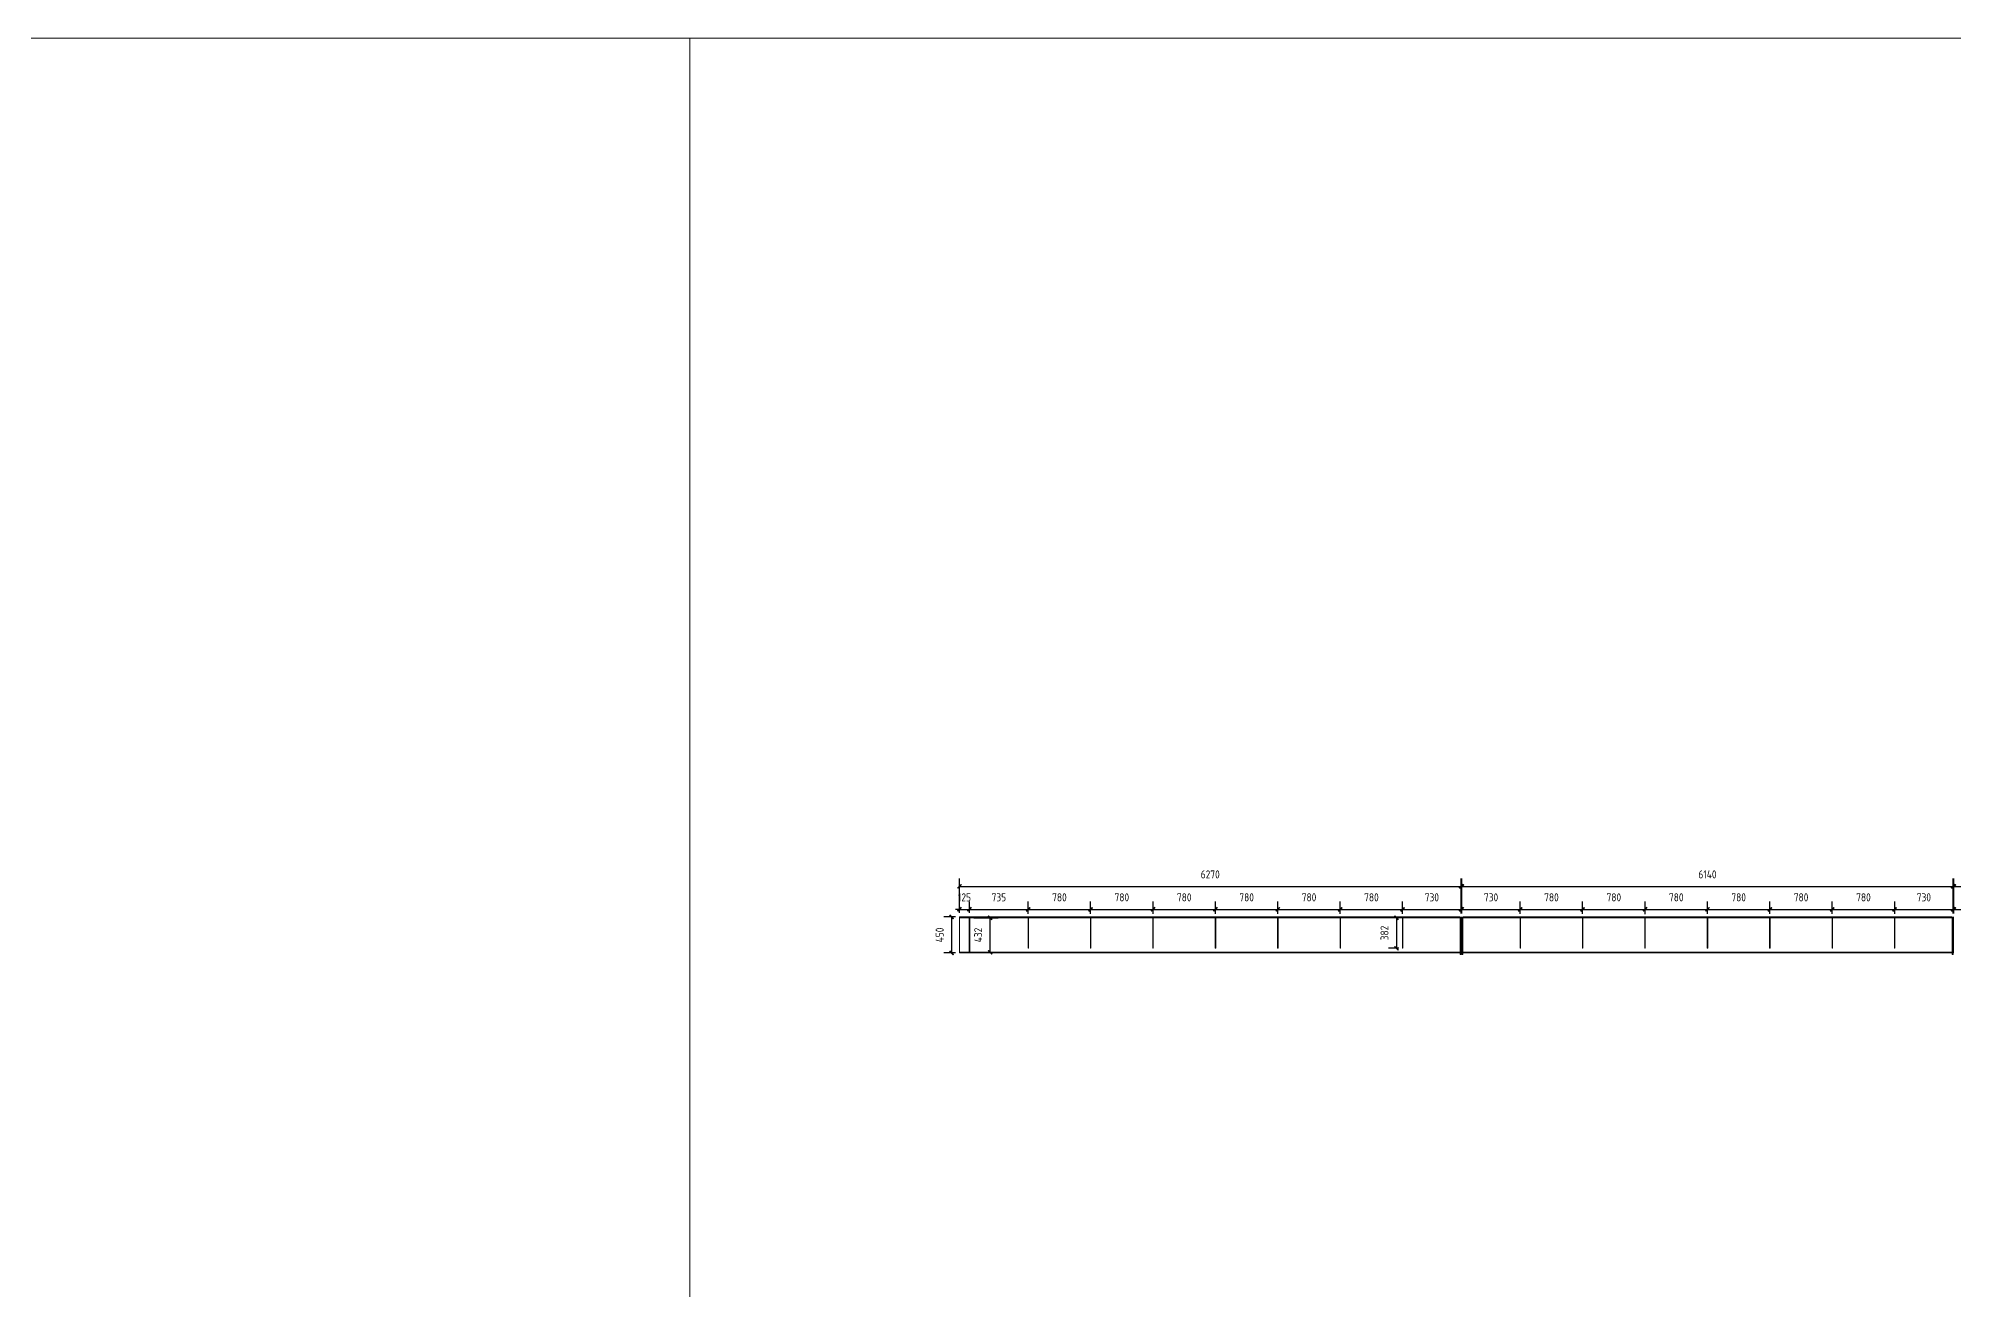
# Model space of a CAD drawing. Extents: x 485428 to 797698, y 56414 to 211814.
# Drawn here: x 557474 to 581416, y 196170 to 211814 of the extents above; entities that cross this region are included whole.
import ezdxf

# ---------------------------------------------------------------- set-up
doc = ezdxf.new("R2010")
doc.units = 0
doc.header["$LTSCALE"] = 1000
doc.header["$MEASUREMENT"] = 0
doc.styles.get("Standard").update_dxf_attribs({"font": 'gbenor.shx', "bigfont": 'gbcbig.shx'})
doc.dimstyles.get("Standard").update_dxf_attribs({"dimscale": 100, "dimtxt": 2, "dimasz": 0.4, "dimexe": 0.5, "dimexo": 1, "dimgap": 0.5, "dimtad": 1, "dimdec": 0, "dimzin": 0, "dimdsep": 46, "dimtxsty": 'Standard', "dimblk": 'ARCHTICK', "dimcen": 0.09, "dimadec": 0, "dimazin": 0, "dimtfac": 1, "dimtdec": 0, "dimtix": 1, "dimtmove": 2, "dimatfit": 3, "dimfxl": 1, "dimtolj": 1, "dimtzin": 0, "dimarcsym": 0})

# ---------------------------------------------------------------- blocks, each defined once
blk = doc.blocks.new('_ArchTick')
at = {"color": 0, "linetype": 'ByBlock', "const_width": 0.4}
blk.add_lwpolyline([(-0.5, -0.5), (0.5, 0.5)], dxfattribs=at)
blk = doc.blocks.new('*D2692')
at = {"color": 3, "lineweight": -2}
for p, q in [((568988, 200925), (568938, 200925)), ((568988, 200880), (568988, 201025)), ((568988, 200925), (569113, 200925)), ((569113, 200880), (569113, 201025)), ((569113, 200925), (569163, 200925))]:
    blk.add_line(p, q, dxfattribs=at)
at = {"layer": 'Defpoints', "color": 0}
for p in [(569113, 200925), (568988, 200830), (569113, 200830)]:
    blk.add_point(p, dxfattribs=at)
at = {"color": 3, "lineweight": -2, "xscale": 50, "yscale": 50, "zscale": 50}
blk.add_blockref('_ArchTick', (568988, 200925), dxfattribs=at)
at = {"color": 3, "lineweight": -2, "xscale": 50, "yscale": 50, "zscale": 50, "rotation": 180}
blk.add_blockref('_ArchTick', (569113, 200925), dxfattribs=at)
at = {"color": 0, "lineweight": 15, "insert": (569051, 201075), "char_height": 100, "attachment_point": 5}
blk.add_mtext('\\A1;125', dxfattribs=at)
blk = doc.blocks.new('*D2693')
at = {"color": 3, "lineweight": -2}
for p, q in [((569113, 200880), (569113, 201025)), ((569113, 200925), (569848, 200925)), ((569848, 200870), (569848, 201025))]:
    blk.add_line(p, q, dxfattribs=at)
at = {"layer": 'Defpoints', "color": 0}
for p in [(569848, 200925), (569113, 200830), (569848, 200820)]:
    blk.add_point(p, dxfattribs=at)
at = {"color": 3, "lineweight": -2, "xscale": 50, "yscale": 50, "zscale": 50, "rotation": 180}
blk.add_blockref('_ArchTick', (569113, 200925), dxfattribs=at)
at = {"color": 3, "lineweight": -2, "xscale": 50, "yscale": 50, "zscale": 50}
blk.add_blockref('_ArchTick', (569848, 200925), dxfattribs=at)
at = {"color": 0, "lineweight": 15, "insert": (569481, 201075), "char_height": 100, "attachment_point": 5}
blk.add_mtext('\\A1;735', dxfattribs=at)
blk = doc.blocks.new('*D2694')
at = {"color": 3, "lineweight": -2}
for p, q in [((569848, 200870), (569848, 201025)), ((569848, 200925), (570628, 200925)), ((570628, 200870), (570628, 201025))]:
    blk.add_line(p, q, dxfattribs=at)
at = {"layer": 'Defpoints', "color": 0}
for p in [(570628, 200925), (569848, 200820), (570628, 200820)]:
    blk.add_point(p, dxfattribs=at)
at = {"color": 3, "lineweight": -2, "xscale": 50, "yscale": 50, "zscale": 50, "rotation": 180}
blk.add_blockref('_ArchTick', (569848, 200925), dxfattribs=at)
at = {"color": 3, "lineweight": -2, "xscale": 50, "yscale": 50, "zscale": 50}
blk.add_blockref('_ArchTick', (570628, 200925), dxfattribs=at)
at = {"color": 0, "lineweight": 15, "insert": (570238, 201075), "char_height": 100, "attachment_point": 5}
blk.add_mtext('\\A1;780', dxfattribs=at)
blk = doc.blocks.new('*D2695')
at = {"color": 3, "lineweight": -2}
for p, q in [((570628, 200870), (570628, 201025)), ((570628, 200925), (571408, 200925)), ((571408, 200870), (571408, 201025))]:
    blk.add_line(p, q, dxfattribs=at)
at = {"layer": 'Defpoints', "color": 0}
for p in [(571408, 200925), (570628, 200820), (571408, 200820)]:
    blk.add_point(p, dxfattribs=at)
at = {"color": 3, "lineweight": -2, "xscale": 50, "yscale": 50, "zscale": 50, "rotation": 180}
blk.add_blockref('_ArchTick', (570628, 200925), dxfattribs=at)
at = {"color": 3, "lineweight": -2, "xscale": 50, "yscale": 50, "zscale": 50}
blk.add_blockref('_ArchTick', (571408, 200925), dxfattribs=at)
at = {"color": 0, "lineweight": 15, "insert": (571018, 201075), "char_height": 100, "attachment_point": 5}
blk.add_mtext('\\A1;780', dxfattribs=at)
blk = doc.blocks.new('*D2696')
at = {"color": 3, "lineweight": -2}
for p, q in [((571408, 200870), (571408, 201025)), ((571408, 200925), (572188, 200925)), ((572188, 200870), (572188, 201025))]:
    blk.add_line(p, q, dxfattribs=at)
at = {"layer": 'Defpoints', "color": 0}
for p in [(572188, 200925), (571408, 200820), (572188, 200820)]:
    blk.add_point(p, dxfattribs=at)
at = {"color": 3, "lineweight": -2, "xscale": 50, "yscale": 50, "zscale": 50, "rotation": 180}
blk.add_blockref('_ArchTick', (571408, 200925), dxfattribs=at)
at = {"color": 3, "lineweight": -2, "xscale": 50, "yscale": 50, "zscale": 50}
blk.add_blockref('_ArchTick', (572188, 200925), dxfattribs=at)
at = {"color": 0, "lineweight": 15, "insert": (571798, 201075), "char_height": 100, "attachment_point": 5}
blk.add_mtext('\\A1;780', dxfattribs=at)
blk = doc.blocks.new('*D2697')
at = {"color": 3, "lineweight": -2}
for p, q in [((572188, 200870), (572188, 201025)), ((572188, 200925), (572968, 200925)), ((572968, 200870), (572968, 201025))]:
    blk.add_line(p, q, dxfattribs=at)
at = {"layer": 'Defpoints', "color": 0}
for p in [(572968, 200925), (572188, 200820), (572968, 200820)]:
    blk.add_point(p, dxfattribs=at)
at = {"color": 3, "lineweight": -2, "xscale": 50, "yscale": 50, "zscale": 50, "rotation": 180}
blk.add_blockref('_ArchTick', (572188, 200925), dxfattribs=at)
at = {"color": 3, "lineweight": -2, "xscale": 50, "yscale": 50, "zscale": 50}
blk.add_blockref('_ArchTick', (572968, 200925), dxfattribs=at)
at = {"color": 0, "lineweight": 15, "insert": (572578, 201075), "char_height": 100, "attachment_point": 5}
blk.add_mtext('\\A1;780', dxfattribs=at)
blk = doc.blocks.new('*D2698')
at = {"color": 3, "lineweight": -2}
for p, q in [((572968, 200870), (572968, 201025)), ((572968, 200925), (573748, 200925)), ((573748, 200870), (573748, 201025))]:
    blk.add_line(p, q, dxfattribs=at)
at = {"layer": 'Defpoints', "color": 0}
for p in [(573748, 200925), (572968, 200820), (573748, 200820)]:
    blk.add_point(p, dxfattribs=at)
at = {"color": 3, "lineweight": -2, "xscale": 50, "yscale": 50, "zscale": 50, "rotation": 180}
blk.add_blockref('_ArchTick', (572968, 200925), dxfattribs=at)
at = {"color": 3, "lineweight": -2, "xscale": 50, "yscale": 50, "zscale": 50}
blk.add_blockref('_ArchTick', (573748, 200925), dxfattribs=at)
at = {"color": 0, "lineweight": 15, "insert": (573358, 201075), "char_height": 100, "attachment_point": 5}
blk.add_mtext('\\A1;780', dxfattribs=at)
blk = doc.blocks.new('*D2699')
at = {"color": 3, "lineweight": -2}
for p, q in [((573748, 200870), (573748, 201025)), ((573748, 200925), (574528, 200925)), ((574528, 200870), (574528, 201025))]:
    blk.add_line(p, q, dxfattribs=at)
at = {"layer": 'Defpoints', "color": 0}
for p in [(574528, 200925), (573748, 200820), (574528, 200820)]:
    blk.add_point(p, dxfattribs=at)
at = {"color": 3, "lineweight": -2, "xscale": 50, "yscale": 50, "zscale": 50, "rotation": 180}
blk.add_blockref('_ArchTick', (573748, 200925), dxfattribs=at)
at = {"color": 3, "lineweight": -2, "xscale": 50, "yscale": 50, "zscale": 50}
blk.add_blockref('_ArchTick', (574528, 200925), dxfattribs=at)
at = {"color": 0, "lineweight": 15, "insert": (574138, 201075), "char_height": 100, "attachment_point": 5}
blk.add_mtext('\\A1;780', dxfattribs=at)
blk = doc.blocks.new('*D2700')
at = {"color": 3, "lineweight": -2}
for p, q in [((574528, 200870), (574528, 201025)), ((574528, 200925), (575258, 200925)), ((575258, 200875), (575258, 201025))]:
    blk.add_line(p, q, dxfattribs=at)
at = {"layer": 'Defpoints', "color": 0}
for p in [(575258, 200925), (574528, 200820), (575258, 200825)]:
    blk.add_point(p, dxfattribs=at)
at = {"color": 3, "lineweight": -2, "xscale": 50, "yscale": 50, "zscale": 50, "rotation": 180}
blk.add_blockref('_ArchTick', (574528, 200925), dxfattribs=at)
at = {"color": 3, "lineweight": -2, "xscale": 50, "yscale": 50, "zscale": 50}
blk.add_blockref('_ArchTick', (575258, 200925), dxfattribs=at)
at = {"color": 0, "lineweight": 15, "insert": (574893, 201075), "char_height": 100, "attachment_point": 5}
blk.add_mtext('\\A1;730', dxfattribs=at)
blk = doc.blocks.new('*D2701')
at = {"color": 3, "lineweight": -2}
for p, q in [((568938, 200830), (568791, 200830)), ((568891, 200380), (568891, 200830)), ((568938, 200380), (568791, 200380))]:
    blk.add_line(p, q, dxfattribs=at)
at = {"layer": 'Defpoints', "color": 0}
for p in [(568891, 200830), (568988, 200830), (568988, 200380)]:
    blk.add_point(p, dxfattribs=at)
at = {"color": 3, "lineweight": -2, "xscale": 50, "yscale": 50, "zscale": 50}
for p, rotation in [((568891, 200830), 90), ((568891, 200380), 270)]:
    blk.add_blockref('_ArchTick', p, dxfattribs=dict(at, rotation=rotation))
at = {"color": 0, "lineweight": 15, "insert": (568741, 200605), "char_height": 100, "attachment_point": 5, "rotation": 90}
blk.add_mtext('\\A1;450', dxfattribs=at)
blk = doc.blocks.new('*D2702')
at = {"color": 3, "lineweight": -2}
for p, q in [((574481, 200820), (574351, 200820)), ((574451, 200820), (574451, 200438)), ((574481, 200438), (574351, 200438))]:
    blk.add_line(p, q, dxfattribs=at)
at = {"layer": 'Defpoints', "color": 0}
for p in [(574531, 200820), (574451, 200438), (574531, 200438)]:
    blk.add_point(p, dxfattribs=at)
at = {"color": 3, "lineweight": -2, "xscale": 50, "yscale": 50, "zscale": 50}
for p, rotation in [((574451, 200820), 90), ((574451, 200438), 270)]:
    blk.add_blockref('_ArchTick', p, dxfattribs=dict(at, rotation=rotation))
at = {"color": 0, "lineweight": 15, "insert": (574301, 200629), "char_height": 100, "attachment_point": 5, "rotation": 90}
blk.add_mtext('\\A1;382', dxfattribs=at)
blk = doc.blocks.new('*D2703')
at = {"color": 3, "lineweight": -2}
for p, q in [((568988, 200880), (568988, 201312)), ((568988, 201212), (575258, 201212)), ((575258, 200875), (575258, 201312))]:
    blk.add_line(p, q, dxfattribs=at)
at = {"layer": 'Defpoints', "color": 0}
for p in [(575258, 201212), (568988, 200830), (575258, 200825)]:
    blk.add_point(p, dxfattribs=at)
at = {"color": 3, "lineweight": -2, "xscale": 50, "yscale": 50, "zscale": 50, "rotation": 180}
blk.add_blockref('_ArchTick', (568988, 201212), dxfattribs=at)
at = {"color": 3, "lineweight": -2, "xscale": 50, "yscale": 50, "zscale": 50}
blk.add_blockref('_ArchTick', (575258, 201212), dxfattribs=at)
at = {"color": 0, "lineweight": 15, "insert": (572123, 201362), "char_height": 100, "attachment_point": 5}
blk.add_mtext('\\A1;6270', dxfattribs=at)
blk = doc.blocks.new('*D2704')
at = {"color": 3, "lineweight": -2}
for p, q in [((569168, 200820), (569472, 200820)), ((569372, 200388), (569372, 200820)), ((569168, 200388), (569472, 200388))]:
    blk.add_line(p, q, dxfattribs=at)
at = {"layer": 'Defpoints', "color": 0}
for p in [(569118, 200820), (569372, 200820), (569118, 200388)]:
    blk.add_point(p, dxfattribs=at)
at = {"color": 3, "lineweight": -2, "xscale": 50, "yscale": 50, "zscale": 50}
for p, rotation in [((569372, 200820), 90), ((569372, 200388), 270)]:
    blk.add_blockref('_ArchTick', p, dxfattribs=dict(at, rotation=rotation))
at = {"color": 0, "lineweight": 15, "insert": (569222, 200604), "char_height": 100, "attachment_point": 5, "rotation": 90}
blk.add_mtext('\\A1;432', dxfattribs=at)
blk = doc.blocks.new('*D2705')
at = {"color": 3, "lineweight": -2}
for p, q in [((575268, 200875), (575268, 201312)), ((575268, 201212), (581408, 201212)), ((581408, 200875), (581408, 201312))]:
    blk.add_line(p, q, dxfattribs=at)
at = {"layer": 'Defpoints', "color": 0}
for p in [(581408, 201212), (575268, 200825), (581408, 200825)]:
    blk.add_point(p, dxfattribs=at)
at = {"color": 3, "lineweight": -2, "xscale": 50, "yscale": 50, "zscale": 50, "rotation": 180}
blk.add_blockref('_ArchTick', (575268, 201212), dxfattribs=at)
at = {"color": 3, "lineweight": -2, "xscale": 50, "yscale": 50, "zscale": 50}
blk.add_blockref('_ArchTick', (581408, 201212), dxfattribs=at)
at = {"color": 0, "lineweight": 15, "insert": (578338, 201362), "char_height": 100, "attachment_point": 5}
blk.add_mtext('\\A1;6140', dxfattribs=at)
blk = doc.blocks.new('*D2706')
at = {"color": 3, "lineweight": -2}
for p, q in [((575268, 200875), (575268, 201025)), ((575268, 200925), (575998, 200925)), ((575998, 200870), (575998, 201025))]:
    blk.add_line(p, q, dxfattribs=at)
at = {"layer": 'Defpoints', "color": 0}
for p in [(575998, 200925), (575268, 200825), (575998, 200820)]:
    blk.add_point(p, dxfattribs=at)
at = {"color": 3, "lineweight": -2, "xscale": 50, "yscale": 50, "zscale": 50, "rotation": 180}
blk.add_blockref('_ArchTick', (575268, 200925), dxfattribs=at)
at = {"color": 3, "lineweight": -2, "xscale": 50, "yscale": 50, "zscale": 50}
blk.add_blockref('_ArchTick', (575998, 200925), dxfattribs=at)
at = {"color": 0, "lineweight": 15, "insert": (575633, 201075), "char_height": 100, "attachment_point": 5}
blk.add_mtext('\\A1;730', dxfattribs=at)
blk = doc.blocks.new('*D2707')
at = {"color": 3, "lineweight": -2}
for p, q in [((575998, 200870), (575998, 201025)), ((575998, 200925), (576778, 200925)), ((576778, 200870), (576778, 201025))]:
    blk.add_line(p, q, dxfattribs=at)
at = {"layer": 'Defpoints', "color": 0}
for p in [(576778, 200925), (575998, 200820), (576778, 200820)]:
    blk.add_point(p, dxfattribs=at)
at = {"color": 3, "lineweight": -2, "xscale": 50, "yscale": 50, "zscale": 50, "rotation": 180}
blk.add_blockref('_ArchTick', (575998, 200925), dxfattribs=at)
at = {"color": 3, "lineweight": -2, "xscale": 50, "yscale": 50, "zscale": 50}
blk.add_blockref('_ArchTick', (576778, 200925), dxfattribs=at)
at = {"color": 0, "lineweight": 15, "insert": (576388, 201075), "char_height": 100, "attachment_point": 5}
blk.add_mtext('\\A1;780', dxfattribs=at)
blk = doc.blocks.new('*D2708')
at = {"color": 3, "lineweight": -2}
for p, q in [((576778, 200870), (576778, 201025)), ((576778, 200925), (577558, 200925)), ((577558, 200863), (577558, 201025))]:
    blk.add_line(p, q, dxfattribs=at)
at = {"layer": 'Defpoints', "color": 0}
for p in [(577558, 200925), (576778, 200820), (577558, 200813)]:
    blk.add_point(p, dxfattribs=at)
at = {"color": 3, "lineweight": -2, "xscale": 50, "yscale": 50, "zscale": 50, "rotation": 180}
blk.add_blockref('_ArchTick', (576778, 200925), dxfattribs=at)
at = {"color": 3, "lineweight": -2, "xscale": 50, "yscale": 50, "zscale": 50}
blk.add_blockref('_ArchTick', (577558, 200925), dxfattribs=at)
at = {"color": 0, "lineweight": 15, "insert": (577168, 201075), "char_height": 100, "attachment_point": 5}
blk.add_mtext('\\A1;780', dxfattribs=at)
blk = doc.blocks.new('*D2709')
at = {"color": 3, "lineweight": -2}
for p, q in [((577558, 200863), (577558, 201025)), ((577558, 200925), (578338, 200925)), ((578338, 200870), (578338, 201025))]:
    blk.add_line(p, q, dxfattribs=at)
at = {"layer": 'Defpoints', "color": 0}
for p in [(578338, 200925), (577558, 200813), (578338, 200820)]:
    blk.add_point(p, dxfattribs=at)
at = {"color": 3, "lineweight": -2, "xscale": 50, "yscale": 50, "zscale": 50, "rotation": 180}
blk.add_blockref('_ArchTick', (577558, 200925), dxfattribs=at)
at = {"color": 3, "lineweight": -2, "xscale": 50, "yscale": 50, "zscale": 50}
blk.add_blockref('_ArchTick', (578338, 200925), dxfattribs=at)
at = {"color": 0, "lineweight": 15, "insert": (577948, 201075), "char_height": 100, "attachment_point": 5}
blk.add_mtext('\\A1;780', dxfattribs=at)
blk = doc.blocks.new('*D2710')
at = {"color": 3, "lineweight": -2}
for p, q in [((578338, 200870), (578338, 201025)), ((578338, 200925), (579118, 200925)), ((579118, 200870), (579118, 201025))]:
    blk.add_line(p, q, dxfattribs=at)
at = {"layer": 'Defpoints', "color": 0}
for p in [(579118, 200925), (578338, 200820), (579118, 200820)]:
    blk.add_point(p, dxfattribs=at)
at = {"color": 3, "lineweight": -2, "xscale": 50, "yscale": 50, "zscale": 50, "rotation": 180}
blk.add_blockref('_ArchTick', (578338, 200925), dxfattribs=at)
at = {"color": 3, "lineweight": -2, "xscale": 50, "yscale": 50, "zscale": 50}
blk.add_blockref('_ArchTick', (579118, 200925), dxfattribs=at)
at = {"color": 0, "lineweight": 15, "insert": (578728, 201075), "char_height": 100, "attachment_point": 5}
blk.add_mtext('\\A1;780', dxfattribs=at)
blk = doc.blocks.new('*D2711')
at = {"color": 3, "lineweight": -2}
for p, q in [((579118, 200870), (579118, 201025)), ((579118, 200925), (579898, 200925)), ((579898, 200870), (579898, 201025))]:
    blk.add_line(p, q, dxfattribs=at)
at = {"layer": 'Defpoints', "color": 0}
for p in [(579898, 200925), (579118, 200820), (579898, 200820)]:
    blk.add_point(p, dxfattribs=at)
at = {"color": 3, "lineweight": -2, "xscale": 50, "yscale": 50, "zscale": 50, "rotation": 180}
blk.add_blockref('_ArchTick', (579118, 200925), dxfattribs=at)
at = {"color": 3, "lineweight": -2, "xscale": 50, "yscale": 50, "zscale": 50}
blk.add_blockref('_ArchTick', (579898, 200925), dxfattribs=at)
at = {"color": 0, "lineweight": 15, "insert": (579508, 201075), "char_height": 100, "attachment_point": 5}
blk.add_mtext('\\A1;780', dxfattribs=at)
blk = doc.blocks.new('*D2712')
at = {"color": 3, "lineweight": -2}
for p, q in [((579898, 200870), (579898, 201025)), ((579898, 200925), (580678, 200925)), ((580678, 200870), (580678, 201025))]:
    blk.add_line(p, q, dxfattribs=at)
at = {"layer": 'Defpoints', "color": 0}
for p in [(580678, 200925), (579898, 200820), (580678, 200820)]:
    blk.add_point(p, dxfattribs=at)
at = {"color": 3, "lineweight": -2, "xscale": 50, "yscale": 50, "zscale": 50, "rotation": 180}
blk.add_blockref('_ArchTick', (579898, 200925), dxfattribs=at)
at = {"color": 3, "lineweight": -2, "xscale": 50, "yscale": 50, "zscale": 50}
blk.add_blockref('_ArchTick', (580678, 200925), dxfattribs=at)
at = {"color": 0, "lineweight": 15, "insert": (580288, 201075), "char_height": 100, "attachment_point": 5}
blk.add_mtext('\\A1;780', dxfattribs=at)
blk = doc.blocks.new('*D2713')
at = {"color": 3, "lineweight": -2}
for p, q in [((580678, 200870), (580678, 201025)), ((580678, 200925), (581408, 200925)), ((581408, 200875), (581408, 201025))]:
    blk.add_line(p, q, dxfattribs=at)
at = {"layer": 'Defpoints', "color": 0}
for p in [(581408, 200925), (580678, 200820), (581408, 200825)]:
    blk.add_point(p, dxfattribs=at)
at = {"color": 3, "lineweight": -2, "xscale": 50, "yscale": 50, "zscale": 50, "rotation": 180}
blk.add_blockref('_ArchTick', (580678, 200925), dxfattribs=at)
at = {"color": 3, "lineweight": -2, "xscale": 50, "yscale": 50, "zscale": 50}
blk.add_blockref('_ArchTick', (581408, 200925), dxfattribs=at)
at = {"color": 0, "lineweight": 15, "insert": (581043, 201075), "char_height": 100, "attachment_point": 5}
blk.add_mtext('\\A1;730', dxfattribs=at)
blk = doc.blocks.new('*D2714')
at = {"color": 3, "lineweight": -2}
for p, q in [((581418, 200875), (581418, 201312)), ((581418, 201212), (587558, 201212)), ((587558, 200875), (587558, 201312))]:
    blk.add_line(p, q, dxfattribs=at)
at = {"layer": 'Defpoints', "color": 0}
for p in [(587558, 201212), (581418, 200825), (587558, 200825)]:
    blk.add_point(p, dxfattribs=at)
at = {"color": 3, "lineweight": -2, "xscale": 50, "yscale": 50, "zscale": 50, "rotation": 180}
blk.add_blockref('_ArchTick', (581418, 201212), dxfattribs=at)
at = {"color": 3, "lineweight": -2, "xscale": 50, "yscale": 50, "zscale": 50}
blk.add_blockref('_ArchTick', (587558, 201212), dxfattribs=at)
at = {"color": 0, "lineweight": 15, "insert": (584488, 201362), "char_height": 100, "attachment_point": 5}
blk.add_mtext('\\A1;6140', dxfattribs=at)
blk = doc.blocks.new('*D2715')
at = {"color": 3, "lineweight": -2}
for p, q in [((581418, 200875), (581418, 201025)), ((581418, 200925), (582148, 200925)), ((582148, 200870), (582148, 201025))]:
    blk.add_line(p, q, dxfattribs=at)
at = {"layer": 'Defpoints', "color": 0}
for p in [(582148, 200925), (581418, 200825), (582148, 200820)]:
    blk.add_point(p, dxfattribs=at)
at = {"color": 3, "lineweight": -2, "xscale": 50, "yscale": 50, "zscale": 50, "rotation": 180}
blk.add_blockref('_ArchTick', (581418, 200925), dxfattribs=at)
at = {"color": 3, "lineweight": -2, "xscale": 50, "yscale": 50, "zscale": 50}
blk.add_blockref('_ArchTick', (582148, 200925), dxfattribs=at)
at = {"color": 0, "lineweight": 15, "insert": (581783, 201075), "char_height": 100, "attachment_point": 5}
blk.add_mtext('\\A1;730', dxfattribs=at)

msp = doc.modelspace()

# ---------------------------------------------------------------- linework, layer by layer
at = {"lineweight": 15}
for p, q in [((568988.2, 200829.9), (575246.2, 200829.9)), ((568988.2, 200379.9), (568988.2, 200829.9)), ((568988.2, 200819.9), (575246.2, 200819.9)), ((569108.2, 200387.9), (569108.2, 200819.9)), ((569118.2, 200387.9), (569118.2, 200819.9)), ((569845.2, 200437.9), (569845.2, 200819.9)), ((569851.2, 200437.9), (569851.2, 200819.9)), ((570625.2, 200437.9), (570625.2, 200819.9)), ((570631.2, 200437.9), (570631.2, 200819.9)), ((571405.2, 200437.9), (571405.2, 200819.9)), ((571411.2, 200437.9), (571411.2, 200819.9)), ((572185.2, 200437.9), (572185.2, 200819.9)), ((572191.2, 200437.9), (572191.2, 200819.9)), ((572965.2, 200437.9), (572965.2, 200819.9)), ((572971.2, 200437.9), (572971.2, 200819.9)), ((573745.2, 200437.9), (573745.2, 200819.9)), ((573751.2, 200437.9), (573751.2, 200819.9)), ((574525.2, 200437.9), (574525.2, 200819.9)), ((574531.2, 200437.9), (574531.2, 200819.9)), ((575246.2, 200829.9), (575246.2, 200359.9)), ((575246.2, 200824.9), (575258.2, 200824.9)), ((575258.2, 200824.9), (575258.2, 200359.9)), ((575263.2, 200829.9), (575263.2, 200379.9)), ((575280.2, 200824.9), (575268.2, 200824.9)), ((575268.2, 200824.9), (575268.2, 200359.9)), ((581396.2, 200829.9), (575280.2, 200829.9)), ((575280.2, 200829.9), (575280.2, 200359.9)), ((581396.2, 200819.9), (575280.2, 200819.9)), ((575995.2, 200437.9), (575995.2, 200819.9)), ((576001.2, 200437.9), (576001.2, 200819.9)), ((576775.2, 200437.9), (576775.2, 200819.9)), ((576781.2, 200437.9), (576781.2, 200819.9)), ((577555.2, 200437.9), (577555.2, 200819.9)), ((577561.2, 200437.9), (577561.2, 200819.9)), ((578335.2, 200437.9), (578335.2, 200819.9)), ((578341.2, 200437.9), (578341.2, 200819.9)), ((579115.2, 200437.9), (579115.2, 200819.9)), ((579121.2, 200437.9), (579121.2, 200819.9)), ((579895.2, 200437.9), (579895.2, 200819.9)), ((579901.2, 200437.9), (579901.2, 200819.9)), ((580675.2, 200437.9), (580675.2, 200819.9)), ((580681.2, 200437.9), (580681.2, 200819.9)), ((581396.2, 200829.9), (581396.2, 200359.9)), ((581396.2, 200824.9), (581408.2, 200824.9)), ((581408.2, 200824.9), (581408.2, 200379.9)), ((581408.2, 200824.9), (581408.2, 200359.9)), ((581413.2, 200829.9), (581413.2, 200379.9)), ((569845.2, 200437.9), (569851.2, 200437.9)), ((570625.2, 200437.9), (570631.2, 200437.9)), ((571405.2, 200437.9), (571411.2, 200437.9)), ((572185.2, 200437.9), (572191.2, 200437.9)), ((572965.2, 200437.9), (572971.2, 200437.9)), ((573745.2, 200437.9), (573751.2, 200437.9)), ((574525.2, 200437.9), (574531.2, 200437.9)), ((575995.2, 200437.9), (576001.2, 200437.9)), ((576775.2, 200437.9), (576781.2, 200437.9)), ((577555.2, 200437.9), (577561.2, 200437.9)), ((578335.2, 200437.9), (578341.2, 200437.9)), ((579115.2, 200437.9), (579121.2, 200437.9)), ((579895.2, 200437.9), (579901.2, 200437.9)), ((580675.2, 200437.9), (580681.2, 200437.9)), ((575246.2, 200387.9), (568988.2, 200387.9)), ((575246.2, 200379.9), (568988.2, 200379.9)), ((575246.2, 200359.9), (575258.2, 200359.9)), ((575280.2, 200359.9), (575268.2, 200359.9)), ((575280.2, 200387.9), (581396.2, 200387.9)), ((575280.2, 200379.9), (581396.2, 200379.9)), ((581396.2, 200359.9), (581408.2, 200359.9))]:
    msp.add_line(p, q, dxfattribs=at)
at = {"color": 1, "lineweight": 15}
for p, q in [((569113.2, 200379.9), (569113.2, 200829.9)), ((569848.2, 200437.9), (569848.2, 200819.9)), ((570628.2, 200437.9), (570628.2, 200819.9)), ((571408.2, 200437.9), (571408.2, 200819.9)), ((572188.2, 200437.9), (572188.2, 200819.9)), ((572968.2, 200437.9), (572968.2, 200819.9)), ((573748.2, 200437.9), (573748.2, 200819.9)), ((574528.2, 200437.9), (574528.2, 200819.9)), ((575998.2, 200819.9), (575998.2, 200437.9)), ((576778.2, 200819.9), (576778.2, 200437.9)), ((577558.2, 200819.9), (577558.2, 200437.9)), ((578338.2, 200819.9), (578338.2, 200437.9)), ((579118.2, 200819.9), (579118.2, 200437.9)), ((579898.2, 200819.9), (579898.2, 200437.9)), ((580678.2, 200819.9), (580678.2, 200437.9))]:
    msp.add_line(p, q, dxfattribs=at)
at = {"lineweight": 15}
for points in [[(485428.1, 211814.2), (565618.1, 211814.2), (565618.1, 155114.2), (485428.1, 155114.2)], [(565618.1, 211814.2), (609969.2, 211814.2), (609969.2, 184531.8), (565618.1, 184531.8)]]:
    msp.add_lwpolyline(points, close=True, dxfattribs=at)

# ---------------------------------------------------------------- dimensions: what is measured, and where the dimension line sits
for base, p1, p2, picture, middle in [((575258.2, 201212.2), (568988.2, 200829.9), (575258.2, 200824.9), '*D2703', (572123.2, 201362.2)), ((581408.2, 201211.5), (575268.2, 200824.9), (581408.2, 200824.9), '*D2705', (578338.2, 201361.5)), ((587558.2, 201211.5), (581418.2, 200824.9), (587558.2, 200824.9), '*D2714', (584488.2, 201361.5)), ((569113.2, 200925.4), (568988.2, 200829.9), (569113.2, 200829.9), '*D2692', (569050.7, 201075.4)), ((569848.2, 200925.4), (569113.2, 200829.9), (569848.2, 200819.9), '*D2693', (569480.7, 201075.4)), ((570628.2, 200925.4), (569848.2, 200819.9), (570628.2, 200819.9), '*D2694', (570238.2, 201075.4)), ((571408.2, 200925.4), (570628.2, 200819.9), (571408.2, 200819.9), '*D2695', (571018.2, 201075.4)), ((572188.2, 200925.4), (571408.2, 200819.9), (572188.2, 200819.9), '*D2696', (571798.2, 201075.4)), ((572968.2, 200925.4), (572188.2, 200819.9), (572968.2, 200819.9), '*D2697', (572578.2, 201075.4)), ((573748.2, 200925.4), (572968.2, 200819.9), (573748.2, 200819.9), '*D2698', (573358.2, 201075.4)), ((574528.2, 200925.4), (573748.2, 200819.9), (574528.2, 200819.9), '*D2699', (574138.2, 201075.4)), ((575258.2, 200925.4), (574528.2, 200819.9), (575258.2, 200824.9), '*D2700', (574893.2, 201075.4)), ((575998.2, 200924.7), (575268.2, 200824.9), (575998.2, 200819.9), '*D2706', (575633.2, 201074.7)), ((576778.2, 200924.7), (575998.2, 200819.9), (576778.2, 200819.9), '*D2707', (576388.2, 201074.7)), ((577558.2, 200924.7), (576778.2, 200819.9), (577558.2, 200813.4), '*D2708', (577168.2, 201074.7)), ((578338.2, 200924.7), (577558.2, 200813.4), (578338.2, 200819.9), '*D2709', (577948.2, 201074.7)), ((579118.2, 200924.7), (578338.2, 200819.9), (579118.2, 200819.9), '*D2710', (578728.2, 201074.7)), ((579898.2, 200924.7), (579118.2, 200819.9), (579898.2, 200819.9), '*D2711', (579508.2, 201074.7)), ((580678.2, 200924.7), (579898.2, 200819.9), (580678.2, 200819.9), '*D2712', (580288.2, 201074.7)), ((581408.2, 200924.7), (580678.2, 200819.9), (581408.2, 200824.9), '*D2713', (581043.2, 201074.7)), ((582148.2, 200924.7), (581418.2, 200824.9), (582148.2, 200819.9), '*D2715', (581783.2, 201074.7))]:
    dim = msp.add_linear_dim(base=base, p1=p1, p2=p2, dimstyle='Standard', override={"dimtxt": 1, "dimasz": 0.5, "dimexe": 1, "dimexo": 0.5, "dimgap": 1, "dimclrd": 3, "dimclre": 3}, dxfattribs=at)
    dim.commit()
    dim.dimension.update_dxf_attribs({"geometry": picture, "text_midpoint": middle})
for p1, p2, distance, picture, middle in [((568988.2, 200379.9), (568988.2, 200829.9), 97.5, '*D2701', (568740.7, 200604.9)), ((569118.2, 200387.9), (569118.2, 200819.9), -253.7, '*D2704', (569222, 200603.9))]:
    dim = msp.add_aligned_dim(p1=p1, p2=p2, distance=distance, dimstyle='Standard', override={"dimtxt": 1, "dimasz": 0.5, "dimexe": 1, "dimexo": 0.5, "dimgap": 1, "dimclrd": 3, "dimclre": 3}, dxfattribs=at)
    dim.commit()
    dim.dimension.update_dxf_attribs({"geometry": picture, "text_midpoint": middle})
dim = msp.add_linear_dim(base=(574451.1, 200437.9), p1=(574531.2, 200819.9), p2=(574531.2, 200437.9), angle=90, dimstyle='Standard', override={"dimtxt": 1, "dimasz": 0.5, "dimexe": 1, "dimexo": 0.5, "dimgap": 1, "dimclrd": 3, "dimclre": 3}, dxfattribs=at)
dim.commit()
dim.dimension.update_dxf_attribs({"geometry": '*D2702', "text_midpoint": (574301.1, 200628.9)})

doc.saveas('drawing.dxf')
